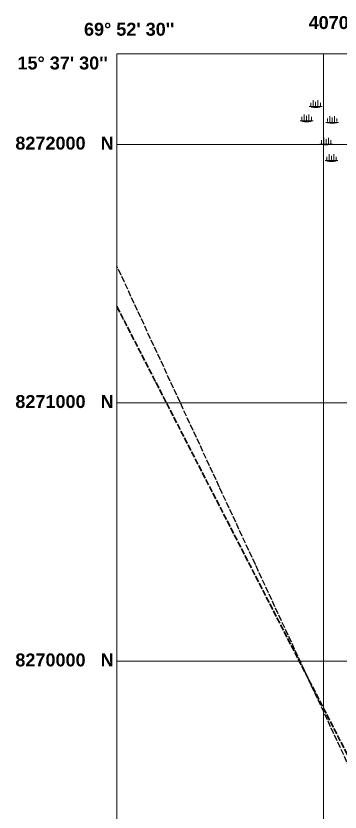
# Model space of a CAD drawing. Header units: metres. Extents: x 405809 to 420020, y 8257398 to 8272141.
# Drawn here: x 405809 to 407064, y 8268416 to 8271497 of the extents above; entities that cross this region are included whole.
import ezdxf

# ---------------------------------------------------------------- set-up
doc = ezdxf.new("R2010")
doc.units = ezdxf.units.M
doc.linetypes.add('ACAD_ISO04W100', pattern=[30, 24, -3, 0, -3])
for name, color, linetype, lineweight in [('BOFEDALES', 112, 'Continuous', 5), ('COORDENADAS', 30, 'Continuous', 5), ('PERT. DE LA RESERVA', 163, 'ACAD_ISO04W100', 30), ('texto', 7, 'Continuous', 13)]:
    doc.layers.add(name, color=color, linetype=linetype, lineweight=lineweight)
doc.layers.add('PERIMETRO', color=3, linetype='ACAD_ISO04W100')
doc.styles.add('CARLOS', font='arialbd.ttf', dxfattribs={"height": 48})

msp = doc.modelspace()

# ---------------------------------------------------------------- linework, layer by layer
at = {"layer": 'BOFEDALES'}
for p, q in [((406951.1, 8271161.2), (406951.1, 8271148.9)), ((406960.3, 8271147.9), (406960.3, 8271170.5)), ((406969.3, 8271147.9), (406969.3, 8271165.1)), ((406978.3, 8271147.9), (406978.3, 8271170.5)), ((406987.6, 8271161.2), (406987.6, 8271148.9)), ((406944.6, 8271146.1), (406994.1, 8271146.1)), ((406951.6, 8271144.1), (406987.1, 8271144.1)), ((406961, 8271142.8), (406977.7, 8271142.8)), ((406916.2, 8271106), (406916.2, 8271093.8)), ((406925.4, 8271092.7), (406925.4, 8271115.3)), ((406934.4, 8271092.7), (406934.4, 8271110)), ((406943.4, 8271092.7), (406943.4, 8271115.3)), ((406952.7, 8271106), (406952.7, 8271093.8)), ((407015.1, 8271100.2), (407015.1, 8271088)), ((407024.3, 8271086.9), (407024.3, 8271109.5)), ((407033.3, 8271086.9), (407033.3, 8271104.2)), ((407042.3, 8271086.9), (407042.3, 8271109.5)), ((407051.6, 8271100.2), (407051.6, 8271088)), ((406909.7, 8271090.9), (406959.2, 8271090.9)), ((406916.7, 8271088.9), (406952.2, 8271088.9)), ((406926.1, 8271087.7), (406942.8, 8271087.7)), ((407008.6, 8271085.1), (407058.1, 8271085.1)), ((407015.6, 8271083.1), (407051.1, 8271083.1)), ((407025, 8271081.8), (407041.7, 8271081.8)), ((406985.3, 8271000.9), (407034.8, 8271000.9)), ((406991.8, 8271016), (406991.8, 8271003.8)), ((407001.1, 8271002.7), (407001.1, 8271025.3)), ((407010.1, 8271002.7), (407010.1, 8271020)), ((407019.1, 8271002.7), (407019.1, 8271025.3)), ((407028.3, 8271016), (407028.3, 8271003.8)), ((406992.3, 8270998.9), (407027.8, 8270998.9)), ((407001.7, 8270997.6), (407018.4, 8270997.6)), ((407012.2, 8270952.1), (407012.2, 8270939.9)), ((407021.4, 8270938.8), (407021.4, 8270961.4)), ((407030.4, 8270938.8), (407030.4, 8270956.1)), ((407039.4, 8270938.8), (407039.4, 8270961.4)), ((407048.7, 8270952.1), (407048.7, 8270939.9)), ((407005.7, 8270937), (407055.2, 8270937)), ((407012.7, 8270935), (407048.2, 8270935)), ((407022.1, 8270933.8), (407038.8, 8270933.8))]:
    msp.add_line(p, q, dxfattribs=at)
at = {"layer": 'COORDENADAS'}
for p, q in [((406200, 8271350), (406200, 8257550)), ((406200, 8271350), (419600, 8271350)), ((407000, 8271350), (407000, 8257550)), ((406200, 8271000), (419600, 8271000)), ((406200, 8270000), (419600, 8270000)), ((406200, 8269000), (419600, 8269000))]:
    msp.add_line(p, q, dxfattribs=at)
at = {"layer": 'PERIMETRO'}
msp.add_lwpolyline([(407586.7, 8257550), (410636.9, 8260581.4), (408154.9, 8266316.2), (406200, 8270529)], dxfattribs=at)
at = {"layer": 'PERT. DE LA RESERVA'}
msp.add_lwpolyline([(406200, 8270372.4), (408078.5, 8266721)], dxfattribs=at)

# ---------------------------------------------------------------- texts
at = {"layer": 'texto', "style": 'CARLOS'}
for s, p in [('407000   E', (406942, 8271446.2)), ("69° 52' 30''", (406072.7, 8271420.4)), ("15° 37' 30''", (405815.2, 8271289.8)), ('8272000   N', (405807, 8270979.7)), ('8271000   N', (405807, 8269979.7)), ('8270000   N', (405807, 8268979.7))]:
    msp.add_text(s, height=50, dxfattribs=at).set_placement(p)

doc.saveas('drawing.dxf')
